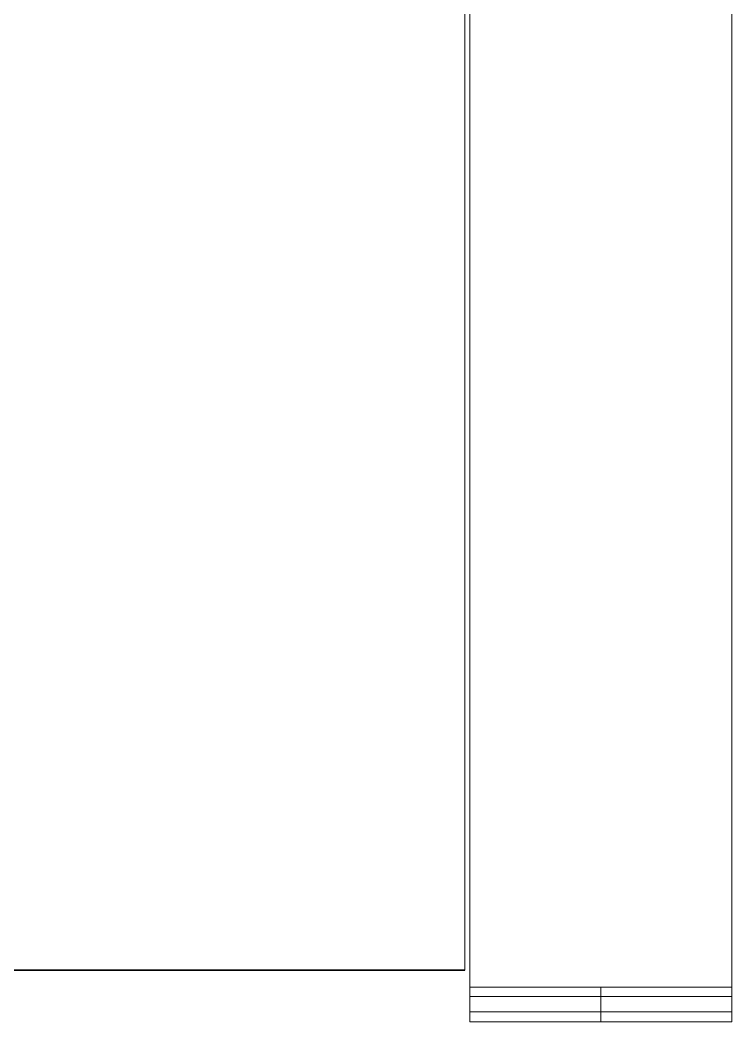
# Model space of a CAD drawing. Header units: inches. Extents: x 25 to 188, y -279 to -12.
# Drawn here: x 151.17 to 161.89, y -229.41 to -214.33 of the extents above; entities that cross this region are included whole.
import ezdxf

# ---------------------------------------------------------------- set-up
doc = ezdxf.new("R2010")
doc.units = ezdxf.units.IN
doc.header["$MEASUREMENT"] = 0
doc.layers.add('back panel', color=7, linetype='Continuous')

# ---------------------------------------------------------------- blocks, each defined once
blk = doc.blocks.new('block 9')
at = {"layer": 'back panel', "color": 7, "lineweight": 18, "true_color": 0xffffff}
for points in [[(157.945, -192.872), (157.945, -193.134), (157.945, -228.093)], [(161.888, -192.872), (161.888, -193.134), (161.888, -228.093)], [(157.866, -228.629), (157.866, -194.813), (157.866, -194.61)], [(157.866, -227.895), (157.866, -194.812), (157.866, -194.61)], [(157.866, -194.61), (157.866, -228.409)], [(157.945, -203.107), (157.945, -229.407)], [(161.888, -203.107), (161.888, -229.407)], [(157.945, -228.882), (157.945, -214.162), (157.945, -213.899)], [(161.888, -228.882), (161.888, -214.162), (161.888, -213.899)], [(157.945, -228.882), (161.888, -228.882)], [(157.945, -229.022), (161.888, -229.022)], [(157.945, -229.253), (161.888, -229.253)], [(157.945, -229.407), (161.888, -229.407)], [(157.945, -229.407), (161.888, -229.407)], [(157.945, -229.407), (161.888, -229.407)], [(157.945, -229.407), (161.888, -229.407)]]:
    blk.add_lwpolyline(points, dxfattribs=at)
at = {"layer": 'back panel', "color": 7, "lineweight": 35, "true_color": 0xffffff}
blk.add_lwpolyline([(157.866, -228.629), (52.158, -228.629)], dxfattribs=at)
at = {"layer": 'back panel', "color": 7, "lineweight": 18, "true_color": 0xffffff}
blk.add_open_spline([(157.866, -227.895), (157.866, -228.14), (157.866, -228.385), (157.866, -228.629)], degree=3, dxfattribs=at)
for points, knots in [([(157.945, -228.093), (157.945, -228.312), (157.945, -228.531), (157.945, -228.75), (157.945, -228.86), (157.945, -228.969), (157.945, -229.079), (157.945, -229.134), (157.945, -229.188), (157.945, -229.243), (157.945, -229.285), (157.945, -229.327), (157.945, -229.368), (157.945, -229.378), (157.945, -229.388), (157.945, -229.398), (157.945, -229.4), (157.945, -229.403), (157.945, -229.405), (157.945, -229.405), (157.945, -229.406), (157.945, -229.407), (157.945, -229.407), (157.945, -229.408), (157.945, -229.407)], [0, 0, 0, 0, 1, 1, 1, 2, 2, 2, 3, 3, 3, 4, 4, 4, 5, 5, 5, 6, 6, 6, 7, 7, 7, 8, 8, 8, 8]), ([(161.888, -228.093), (161.888, -228.312), (161.888, -228.531), (161.888, -228.75), (161.888, -228.86), (161.888, -228.969), (161.888, -229.079), (161.888, -229.134), (161.888, -229.188), (161.888, -229.243), (161.888, -229.285), (161.888, -229.327), (161.888, -229.368), (161.888, -229.378), (161.888, -229.388), (161.888, -229.398), (161.888, -229.4), (161.888, -229.403), (161.888, -229.405), (161.888, -229.405), (161.888, -229.406), (161.888, -229.407), (161.888, -229.407), (161.888, -229.407), (161.888, -229.407)], [0, 0, 0, 0, 1, 1, 1, 2, 2, 2, 3, 3, 3, 4, 4, 4, 5, 5, 5, 6, 6, 6, 7, 7, 7, 8, 8, 8, 8]), ([(157.945, -229.407), (157.945, -229.406), (157.945, -229.405), (157.945, -229.403), (157.945, -229.4), (157.945, -229.396), (157.945, -229.392), (157.945, -229.375), (157.945, -229.358), (157.945, -229.342), (157.945, -229.32), (157.945, -229.298), (157.945, -229.276), (157.945, -229.232), (157.945, -229.188), (157.945, -229.144), (157.945, -229.057), (157.945, -228.969), (157.945, -228.882)], [0, 0, 0, 0, 1, 1, 1, 2, 2, 2, 3, 3, 3, 4, 4, 4, 5, 5, 5, 6, 6, 6, 6]), ([(159.917, -229.407), (159.917, -229.406), (159.917, -229.405), (159.917, -229.403), (159.917, -229.4), (159.917, -229.396), (159.917, -229.392), (159.917, -229.375), (159.917, -229.358), (159.917, -229.342), (159.917, -229.32), (159.917, -229.298), (159.917, -229.276), (159.917, -229.232), (159.917, -229.188), (159.917, -229.144), (159.917, -229.057), (159.917, -228.969), (159.917, -228.882)], [0, 0, 0, 0, 1, 1, 1, 2, 2, 2, 3, 3, 3, 4, 4, 4, 5, 5, 5, 6, 6, 6, 6]), ([(161.888, -229.407), (161.888, -229.407), (161.888, -229.407), (161.888, -229.407), (161.888, -229.405), (161.888, -229.404), (161.888, -229.403), (161.888, -229.4), (161.888, -229.396), (161.888, -229.392), (161.888, -229.375), (161.888, -229.358), (161.888, -229.342), (161.888, -229.32), (161.888, -229.298), (161.888, -229.276), (161.888, -229.232), (161.888, -229.188), (161.888, -229.144), (161.888, -229.057), (161.888, -228.969), (161.888, -228.882)], [0, 0, 0, 0, 1, 1, 1, 2, 2, 2, 3, 3, 3, 4, 4, 4, 5, 5, 5, 6, 6, 6, 7, 7, 7, 7])]:
    blk.add_open_spline(points, degree=3, knots=knots, dxfattribs=at)
blk = doc.blocks.new('block 8')
at = {"layer": 'back panel'}
blk.add_blockref('block 9', (0, 0), dxfattribs=at)

msp = doc.modelspace()

# ---------------------------------------------------------------- block references
at = {"layer": 'back panel'}
msp.add_blockref('block 8', (0, 0), dxfattribs=at)

doc.saveas('drawing.dxf')
